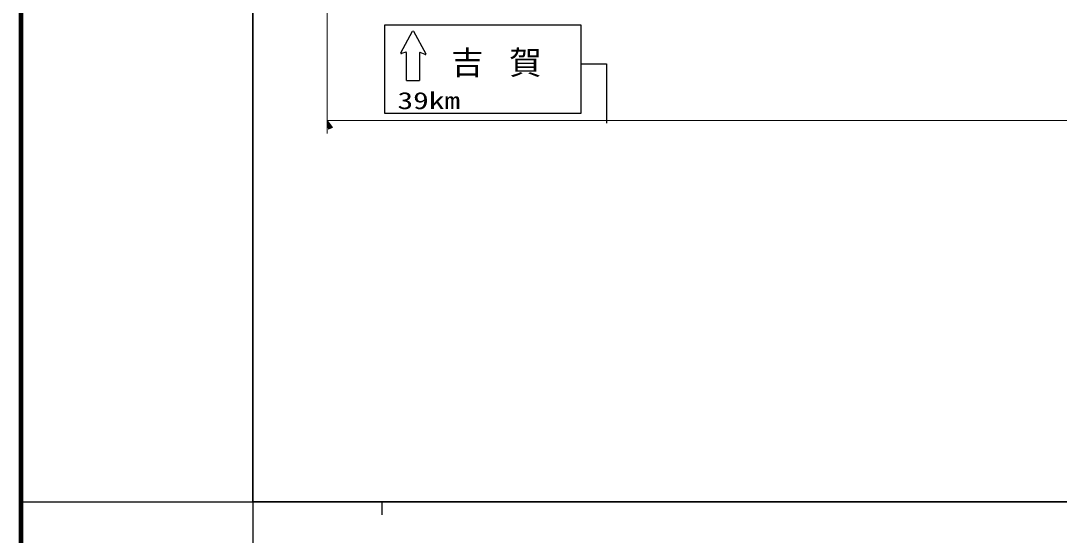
# Model space of a CAD drawing. Units: millimetres, scale not verified. Extents: x 40000 to 680000, y 20000 to 380000.
# Drawn here: x 40000 to 120514, y 202409 to 242272 of the extents above; entities that cross this region are included whole.
import ezdxf
from ezdxf.enums import TextEntityAlignment as Align

# ---------------------------------------------------------------- set-up
doc = ezdxf.new("R2010")
doc.units = ezdxf.units.MM
doc.header["$LTSCALE"] = 1000
for name, color, linetype, lineweight in [('M-BGD', 7, 'Continuous', 25), ('M-BGD-HTXT', 7, 'Continuous', 13), ('M-STR-STRC', 7, 'Continuous', 25), ('M-TTL', 2, 'Continuous', 140), ('M-TTL-BAND', 7, 'Continuous', 25)]:
    doc.layers.add(name, color=color, linetype=linetype, lineweight=lineweight)
doc.styles.add('ＭＳ ゴシック', font='')
doc.styles.get('ＭＳ ゴシック').set_extended_font_data('MS Gothic')

# ---------------------------------------------------------------- blocks, each defined once
blk = doc.blocks.new('BUHIN89')
at = {"color": 7, "linetype": 'Continuous', "lineweight": 13}
for points in [[(0, 0), (617, 260), (422, 520)], [(107, 80), (419, 457), (556, 275)], [(159, 119), (414, 423), (522, 280)], [(212, 159), (409, 388), (487, 284)], [(264, 198), (405, 354), (453, 289)]]:
    blk.add_lwpolyline(points, close=True, dxfattribs=at)
for points in [[(53, 40), (424, 491), (590, 270), (55, 41)], [(409, 307), (317, 238), (400, 320), (419, 294), (317, 238)]]:
    blk.add_lwpolyline(points, dxfattribs=at)

msp = doc.modelspace()

# ---------------------------------------------------------------- linework, layer by layer
at = {"layer": 'M-BGD'}
for p, q in [((58000, 205000), (58000, 370000)), ((58000, 205000), (58000, 370000)), ((579000, 205000), (58000, 205000)), ((579000, 205000), (58000, 205000))]:
    msp.add_line(p, q, dxfattribs=at)
at = {"layer": 'M-BGD-HTXT'}
for p, q in [((63766, 247799), (63766, 233533)), ((63766, 234533), (247931, 234533))]:
    msp.add_line(p, q, dxfattribs=at)
msp.add_arc((70410, 241447), 36, 28.71979, 151.50226, dxfattribs=at)
at = {"layer": 'M-STR-STRC'}
for p, q in [((68227, 235100), (68227, 241946)), ((68227, 241946), (83427, 241946)), ((83427, 241946), (83427, 235100)), ((69465, 239781), (70378, 241464)), ((70441, 241464), (71408, 239700)), ((69852, 239829), (69506, 239729)), ((69898, 237641), (69898, 239795)), ((70920, 239780), (70920, 237652)), ((71362, 239650), (70969, 239813)), ((83427, 238926), (85406, 238926)), ((85406, 238926), (85406, 234328)), ((69898, 237641), (70921, 237641)), ((83427, 235100), (68227, 235100))]:
    msp.add_line(p, q, dxfattribs=at)
for centre, start, end in [((69496, 239764), 151.50226, 286.11285), ((69863, 239795), 0, 106.11285), ((70956, 239780), 67.39017, 180), ((71376, 239683), 247.39014, 28.71979)]:
    msp.add_arc(centre, 36, start, end, dxfattribs=at)
at = {"layer": 'M-TTL'}
msp.add_line((40000, 380000), (40000, 20000), dxfattribs=at)
at = {"layer": 'M-TTL-BAND'}
for p, q in [((58000, 370000), (58000, 20000)), ((40000, 205000), (579000, 205000)), ((68000, 205000), (68000, 204000))]:
    msp.add_line(p, q, dxfattribs=at)

# ---------------------------------------------------------------- block references
at = {"layer": 'M-BGD-HTXT', "rotation": 255.48932}
msp.add_blockref('BUHIN89', (63766, 234533), dxfattribs=at)

# ---------------------------------------------------------------- texts
at = {"layer": 'M-STR-STRC', "style": 'ＭＳ ゴシック', "width": 1.35}
msp.add_text('39km', height=1320, dxfattribs=at).set_placement((69209, 235032), align=Align.BOTTOM_LEFT)
at = {"layer": 'M-STR-STRC', "insert": (73379, 237895), "char_height": 1833, "attachment_point": 7, "style": 'ＭＳ ゴシック'}
msp.add_mtext('\\T1.8;吉賀', dxfattribs=at)

doc.saveas('drawing.dxf')
